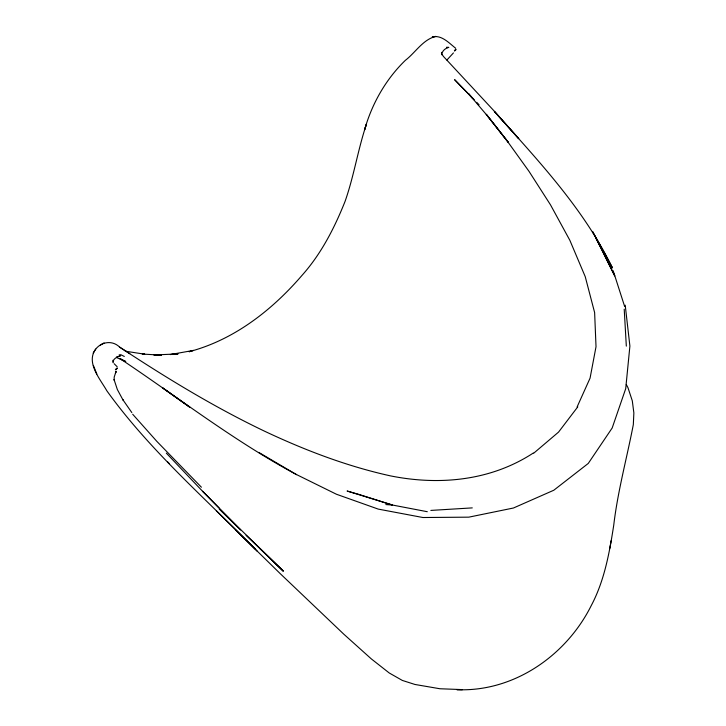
<?xml version="1.0" encoding="UTF-8"?>
<svg xmlns="http://www.w3.org/2000/svg" width="726" height="726" viewBox="0 0 726 726"><rect width="100%" height="100%" fill="white"/><g stroke="black" fill="none" stroke-linecap="round" stroke-linejoin="round"><path stroke-width="1.09" d="M235.424 529.789L280.418 573.83L343.834 634.215L371.331 658.909L389.245 672.984L402.34 680.434L414.954 684.464L439.938 688.756L462.462 689.609L456.872 689.682C513.763 692.168 566.325 655.56 591.236 605.611C604.422 580.764 609.432 552.804 613.724 525.297C617.717 491.257 626.856 458.17 633.326 424.601L633.862 412.94L632.301 400.825L627.945 387.62L626.293 384.526M112.911 360.277L113.011 362.637M609.713 548.693L611.192 540.616M113.274 361.938C112.376 357.119 126.324 353.943 117.975 356.693M115.398 373.291L115.96 371.785L114.2 377.066L114.145 380.143L114.073 379.607L117.349 389.535L123.003 399.99L122.685 399.472L131.823 412.577M441.689 54.731C441.962 51.464 444.72 48.506 447.915 47.78M115.779 372.284L116.187 371.349M577.106 406.941L590.066 378.146L596.019 346.719L594.63 312.579L585.229 276.651L569.856 240.315L550.49 204.832L529.018 171.363L507.211 141.016L486.266 114.309L508.336 142.369L487.6 116.06L468.424 93.563L473.053 98.709L454.612 79.669L474.341 99.907M533.338 453.006C490.84 480.839 439.366 485.712 390.37 475.857C346.774 466.228 304.984 450.238 264.663 431.244C214.161 407.114 166.354 377.901 119.654 347.146C112.476 339.995 101.513 341.737 95.723 349.088C85.623 362.601 100.261 379.19 106.849 390.806C149.765 450.565 206.148 498.998 257.322 551.324M95.723 349.088L93.164 353.054M577.805 406.805L558.539 432.115L533.782 453.142M456.028 49.667L454.549 51.056M117.403 368.3L115.679 369.924M455.855 49.196L454.385 50.584M117.086 367.937L115.37 369.543M446.898 60.022L453.441 52.925M104.054 342.899L100.342 345.122M432.297 36.854L435.881 36.418C423.122 39.277 415.426 52.635 405.389 60.312C385.842 79.198 371.948 103.718 364.588 129.791L366.494 124.037C357.936 149.393 353.979 176.119 345.059 201.42C334.468 227.973 321.173 253.928 302.007 275.381C272.05 310.165 234.244 339.768 189.232 351.665M189.259 351.711L193.497 350.395L170.356 354.551L178.042 353.916L153.867 354.978L161.417 355.168L142.251 354.052M116.423 357.065L117.122 356.911M446.481 47.272L448.831 47.335M433.068 36.754C442.089 35.157 449.158 43.17 455.647 48.234M119.146 354.86L120.861 354.733L124.318 356.457M430.854 510.414L472.281 507.891M142.741 354.116L144.701 354.197L125.308 351.193M385.869 504.579L392.439 505.033L427.305 511.712M116.496 357.519L125.761 361.53L119.726 358.444C178.124 397.403 233.781 440.818 295.8 474.214L336.41 494.234L378.228 509.098L422.913 517.52L468.805 517.157L513.445 508.009L553.793 490.241L588.269 463.424L612.181 427.986L625.712 388.664L629.896 346.066L625.213 305.165M258.792 452.407L296.598 474.677M129.782 353.644L119.654 347.146M190.03 407.386L162.669 387.902L189.078 406.723M114.109 363.681L117.158 366.73M240.578 529.998L219.225 509.117M246.105 535.334L283.331 571.117L238.092 527.049L202.572 491.284L219.08 508.091M255.552 549.373L216.348 510.814M259.844 548.439L283.104 571.026M201.411 487.219L156.88 441.408L132.676 414.228M167.561 461.809L169.385 463.678M476.71 102.339L479.078 104.771M202.672 491.384L166.318 453.124M612.009 267.086C583.305 208.026 537.594 159.983 494.352 111.423L518.754 138.711L494.415 111.296L443.486 56.492L441.517 53.706L441.517 52.326M93.364 365.423L96.821 374.026M624.632 306.417L613.161 270.698M624.215 309.167L626.32 346.13M358.889 494.415L347.092 491.021L392.439 505.033L358.889 494.415M593.451 233.164L592.57 231.567L612.363 267.93L593.451 233.164M600.819 247.566L595.865 238.028L614.759 275.934L600.819 247.566"/></g></svg>
